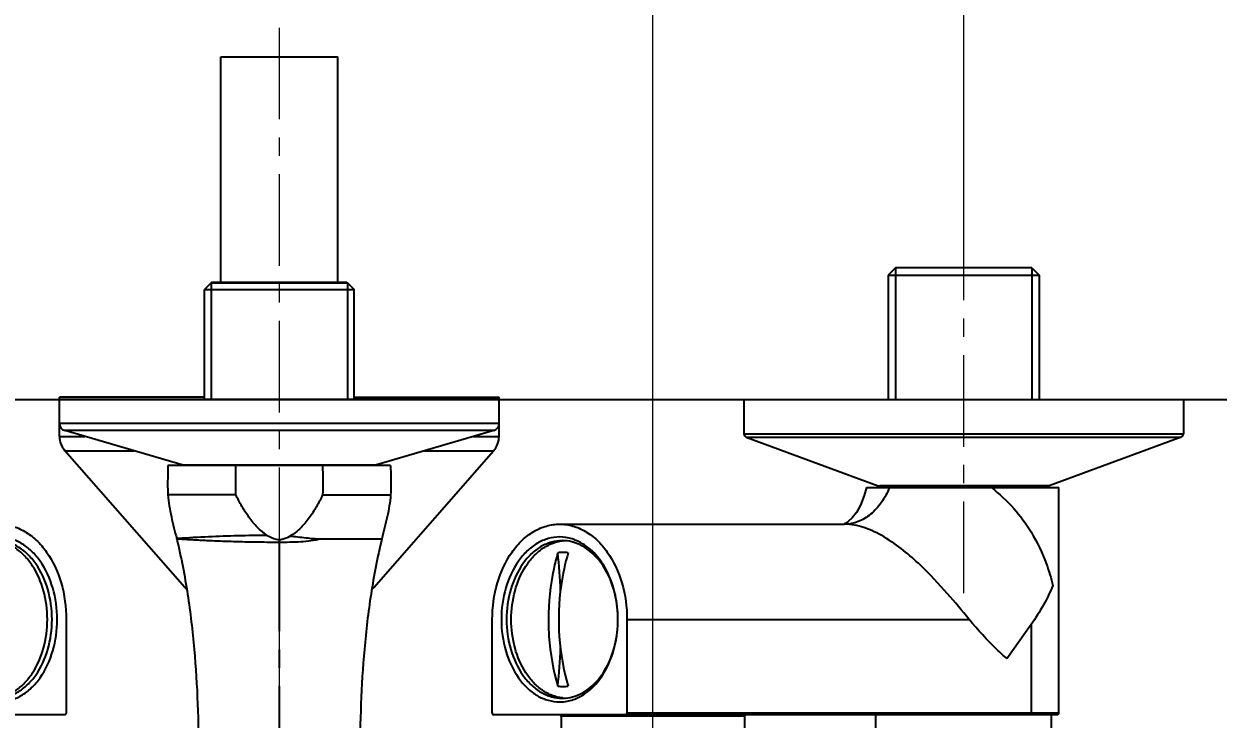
# Model space of a CAD drawing. Extents: x 0 to 1580, y 0 to 1158.
# Drawn here: x 413.4 to 576.4, y 947.6 to 1042.5 of the extents above; entities that cross this region are included whole.
import ezdxf

# ---------------------------------------------------------------- set-up
doc = ezdxf.new("R2010")
doc.units = 0
doc.header["$LTSCALE"] = 10
doc.header["$MEASUREMENT"] = 0
doc.header["$PDMODE"] = 3
doc.header["$PDSIZE"] = -10
doc.linetypes.add('CENTER', pattern=[2, 1.25, -0.25, 0.25, -0.25])
doc.layers.get('0').update_dxf_attribs({"linetype": 'CONTINUOUS'})
doc.layers.get('DEFPOINTS').update_dxf_attribs({"linetype": 'CONTINUOUS'})
doc.layers.add('DEF_LAYER_ASSEM_MEMBER', color=7, linetype='CONTINUOUS')
doc.styles.add('Daelim Dimension', font='')
doc.styles.get('Daelim Dimension').set_extended_font_data('NanumGothic')
doc.dimstyles.new('DEFAULT', dxfattribs={"dimscale": 2, "dimtxt": 2, "dimasz": 2, "dimexe": 0, "dimexo": 2, "dimgap": 1, "dimtad": 1, "dimdec": 1, "dimzin": 9, "dimdsep": 46, "dimtxsty": 'Daelim Dimension', "dimcen": 0.5, "dimclrd": 252, "dimclre": 252, "dimclrt": 3, "dimadec": 1, "dimazin": 0, "dimtfac": 1, "dimtdec": 1, "dimtix": 1, "dimtmove": 0, "dimatfit": 3, "dimfxl": 1, "dimtolj": 1, "dimtzin": 1, "dimlwd": 9, "dimlwe": 9, "dimarcsym": 0})

# ---------------------------------------------------------------- blocks, each defined once
blk = doc.blocks.new('*D0')
at = {"color": 5, "lineweight": 9, "ltscale": 0.5, "transparency": 16777216}
for p, q in [((354.8472062307578, 1019.230242302474), (354.8472062307578, 1075.654991657411)), ((537.7000199731579, 1075.654991657411), (358.8472062307578, 1075.654991657411)), ((541.7000199731579, 1007.361468362474), (541.7000199731579, 1075.654991657411))]:
    blk.add_line(p, q, dxfattribs=at)
at = {"color": 5, "ltscale": 0.5, "transparency": 16777216}
for points in [[(358.8472062307578, 1076.321658324078), (358.8472062307578, 1074.988324990744), (354.8472062307578, 1075.654991657411)], [(537.7000199731579, 1076.321658324078), (537.7000199731579, 1074.988324990744), (541.7000199731579, 1075.654991657411)]]:
    blk.add_solid(points, dxfattribs=at)
at = {"layer": 'DEFPOINTS', "color": 0, "ltscale": 0.5, "transparency": 16777216}
for p in [(354.8472062307578, 1075.654991657411), (354.8472062307578, 1015.230242302474), (541.7000199731579, 1003.361468362474)]:
    blk.add_point(p, dxfattribs=at)
at = {"color": 7, "ltscale": 0.5, "transparency": 16777216, "insert": (448.2736131019578, 1083.098482358412), "char_height": 10, "attachment_point": 5, "style": 'Daelim Dimension'}
blk.add_mtext('\\A1;150~210', dxfattribs=at)
blk = doc.blocks.new('*D1')
at = {"color": 5, "lineweight": 9, "ltscale": 0.5, "transparency": 16777216}
for p, q in [((397.2736131019578, 950.4302423024737), (397.2736131019578, 1053.837817133176)), ((499.2736131019578, 946.4302423024737), (499.2736131019578, 1053.837817133176)), ((401.2736131019578, 1051.837817133176), (495.2736131019578, 1051.837817133176))]:
    blk.add_line(p, q, dxfattribs=at)
at = {"color": 5, "ltscale": 0.5, "transparency": 16777216}
for points in [[(401.2736131019578, 1052.504483799843), (401.2736131019578, 1051.17115046651), (397.2736131019578, 1051.837817133176)], [(495.2736131019578, 1052.504483799843), (495.2736131019578, 1051.17115046651), (499.2736131019578, 1051.837817133176)]]:
    blk.add_solid(points, dxfattribs=at)
at = {"layer": 'DEFPOINTS', "color": 0, "ltscale": 0.5, "transparency": 16777216}
for p in [(499.2736131019578, 1051.837817133176), (397.2736131019578, 946.4302423024737), (499.2736131019578, 942.4302423024737)]:
    blk.add_point(p, dxfattribs=at)
at = {"color": 7, "ltscale": 0.5, "transparency": 16777216, "insert": (448.2736131019578, 1064.681880080244), "char_height": 10, "attachment_point": 2, "style": 'Daelim Dimension'}
blk.add_mtext('\\A1;102', dxfattribs=at)

msp = doc.modelspace()

# ---------------------------------------------------------------- linework, layer by layer
at = {"ltscale": 0.5}
msp.add_line((254.7943992439682, 991.2302423024737), (994.7158167211583, 991.2302423024737), dxfattribs=at)
at = {"layer": 'DEF_LAYER_ASSEM_MEMBER', "color": 1, "linetype": 'CENTER', "lineweight": 5}
for p, q in [((448.2736131019578, 1041.980242302473), (448.2736131019578, 883.2302141868738)), ((541.7000199731579, 964.8044903978739), (541.7000199731579, 1015.230242302474))]:
    msp.add_line(p, q, dxfattribs=at)
at = {"layer": 'DEF_LAYER_ASSEM_MEMBER', "color": 7, "linetype": 'Continuous'}
for p, q in [((440.2736131019578, 1007.230242302474), (440.2736131019578, 1037.980242302474)), ((440.2736131019578, 1037.980242302474), (456.2736131019578, 1037.980242302474)), ((456.2736131019578, 1007.230242302474), (456.2736131019578, 1037.980242302474)), ((532.4000199731581, 1009.230242302474), (531.4000199731581, 1008.230242302474)), ((551.000019973158, 1009.230242302474), (532.4000199731581, 1009.230242302474)), ((551.000019973158, 1009.230242302474), (552.000019973158, 1008.230242302474)), ((531.4000199731581, 1008.230242302474), (531.4000199731581, 991.2302423024737)), ((531.4000199731581, 1008.230242302474), (552.000019973158, 1008.230242302474)), ((552.000019973158, 1008.230242302474), (552.000019973158, 991.2302423024737)), ((439.0736131082581, 1007.230242308774), (438.0736131089579, 1006.230242309474)), ((438.073613101958, 991.2302423024737), (438.073613101958, 1006.230242302474)), ((438.073613101958, 1006.230242302474), (458.4736131019581, 1006.230242302474)), ((457.573613101958, 1007.130242302474), (438.9736131019581, 1007.130242302474)), ((439.0736131024578, 1007.230242302474), (457.4736131013578, 1007.230242302474)), ((457.4736130979582, 1007.230242306374), (458.473613097558, 1006.230242306874)), ((458.4736131019581, 991.2302423024737), (458.4736131019581, 1006.230242302474)), ((418.2736131019578, 986.2103999228739), (418.2736131019578, 991.5802423024738)), ((438.073613101958, 991.5802423024738), (418.2736131019578, 991.5802423024738)), ((478.2736131019578, 991.2302423024737), (418.2736131019578, 991.2302423024737)), ((458.4736131019581, 991.5802423024738), (478.2736131019578, 991.5802423024738)), ((478.2736131019578, 986.2103999228739), (478.2736131019578, 991.5802423024738)), ((511.7000199731579, 991.2302423024737), (511.7000199731579, 986.5788859006739)), ((511.7000711893579, 991.2302423024737), (571.6999687569578, 991.2302423024737)), ((571.7000199731579, 991.2302423024737), (571.7000199731579, 986.5788859006739)), ((435.135455807258, 982.2708768008738), (418.9914467779581, 987.0191147506739)), ((477.555779425958, 987.0191147506739), (461.411770396558, 982.2708768008738)), ((512.0271672936578, 986.109714342274), (530.0271672936578, 979.4781353948738)), ((571.3728726525578, 986.109714342274), (553.3728726525578, 979.4781353948738)), ((435.3774796084581, 965.6008387810737), (419.0192924326579, 984.2309963979737)), ((461.169746595358, 965.6008387810737), (477.5279337711581, 984.2309963979737)), ((463.4736130958581, 982.2302423024737), (433.073613107958, 982.2302423024737)), ((442.3541567453581, 978.2302423073738), (433.073613101958, 978.2302423460737)), ((454.1930694585581, 978.2302423073738), (463.4736131019581, 978.2302423460737)), ((528.4397680895581, 979.2302423024737), (554.6998768763578, 979.2302423024737)), ((530.0271672936578, 979.4781353948738), (530.2000199731579, 979.4473069532737)), ((553.1562590011581, 979.4473069532737), (530.243780945058, 979.4473069532737)), ((531.4000199731581, 979.4473069532737), (531.4000199731581, 979.2302423024737)), ((552.000019973158, 979.4473069532737), (552.000019973158, 979.2302423024737)), ((553.3728726525578, 979.4781353948738), (553.2000199731579, 979.4473069532737)), ((554.7000199731579, 948.4302423024737), (554.7000199731579, 979.2302423024737)), ((486.5456910405578, 974.2302423024737), (525.436565175858, 974.2302423024737)), ((525.4387476040579, 974.2302386996737), (525.436565376458, 974.2302382299738)), ((525.5112312213578, 974.2991301041736), (525.446929019758, 974.2700330322739)), ((453.9725876210578, 972.2302370102736), (462.2736131019578, 972.2302423024737)), ((419.1939233186581, 961.2302423024737), (419.1939233186581, 948.4302423024737)), ((477.353302885158, 948.4302423024737), (477.353302885158, 961.2302423024737)), ((495.7380791959577, 961.2302423024737), (495.7380791959577, 948.4302423024737)), ((419.0525019624579, 948.2302423024737), (342.0474030225578, 948.2302423024737)), ((554.4998231792579, 948.2302423024737), (477.4947242413577, 948.2302423024737)), ((486.7736131019578, 948.0302423024737), (486.7736131019578, 940.7302423024737)), ((511.7736131019578, 948.0302423024737), (511.7736131019578, 940.7302423024737)), ((529.7000199731579, 944.2302423024737), (529.7000199731579, 948.2302423024737)), ((553.7000199731579, 944.2302423024737), (553.7000199731579, 948.2302423024737))]:
    msp.add_line(p, q, dxfattribs=at)
at = {"layer": 'DEF_LAYER_ASSEM_MEMBER', "color": 2, "linetype": 'Continuous'}
for p, q in [((532.4000199731581, 1009.230242302474), (532.4000199731581, 991.2302423024737)), ((551.000019973158, 1009.230242302474), (551.000019973158, 991.2302423024737)), ((438.9736131019581, 1007.130242302474), (438.9736131019581, 991.2302423024737)), ((457.573613101958, 1007.130242302474), (457.573613101958, 991.2302423024737))]:
    msp.add_line(p, q, dxfattribs=at)
at = {"layer": 'DEF_LAYER_ASSEM_MEMBER', "color": 9, "linetype": 'Continuous'}
for p, q in [((478.2736131019578, 987.9784802522738), (418.2736131019578, 987.9784802522738)), ((477.555779425958, 987.0191147506739), (418.9914467779581, 987.0191147506739)), ((511.7000199731579, 986.5788859006739), (571.7000199731579, 986.5788859006739)), ((418.273613103258, 986.2103999229737), (421.7410772095577, 986.2103999178737)), ((474.806148948358, 986.2103999043738), (478.2736131005577, 986.2103999229737)), ((512.0271672936578, 986.109714342274), (571.3728726525578, 986.109714342274)), ((419.0192924336579, 984.2309963982736), (428.4710495193581, 984.2309962973738)), ((468.0761763448577, 984.2309961974738), (477.5279337701577, 984.2309963982736)), ((461.411770396558, 982.2708768008738), (435.135455807258, 982.2708768008738)), ((530.0271672936578, 979.4781353948738), (553.3728726525578, 979.4781353948738)), ((525.451635209758, 974.2302605991738), (525.4387476040579, 974.2302386996737)), ((434.4637088415579, 972.2662132260737), (434.2681288088579, 972.2526463092738)), ((435.3774796075577, 965.6008387821737), (435.5325912892577, 965.6008387812738)), ((461.0142898746581, 965.6008387757738), (461.1697465962579, 965.6008387821737)), ((495.7380791959577, 961.2302423024737), (542.4540954413578, 961.2302423024737)), ((550.8924081285577, 960.5231193468737), (547.6068799410577, 955.8766808246737)), ((550.8924081285577, 960.5231193468737), (550.8924081285577, 948.4302423024737)), ((511.7736131019578, 948.0302423024737), (486.7736131019578, 948.0302423024737)), ((554.7000199731579, 948.4302423024737), (495.7380791959577, 948.4302423024737))]:
    msp.add_line(p, q, dxfattribs=at)
at = {"layer": 'DEF_LAYER_ASSEM_MEMBER', "color": 1, "linetype": 'CENTER'}
msp.add_line((448.2736130677577, 972.1472000856738), (448.2736131019578, 880.7426901436738), dxfattribs=at)
at = {"layer": 'DEF_LAYER_ASSEM_MEMBER', "color": 7, "linetype": 'Continuous'}
msp.add_lwpolyline([(528.4381077160579, 979.2302423024737), (528.1351284771581, 978.1203185061738), (527.6144350401578, 976.8295319158738), (527.0455975726582, 975.8231646862737), (526.486172335658, 975.0900767323737), (525.939458384858, 974.5722409164739), (525.5112312213578, 974.2991301041736)], dxfattribs=at)
for centre, radius, start, end in [((419.2736131019578, 987.9784802522738), 1, 180, 253.6104596661971), ((477.2736131019578, 987.9784802522738), 1, 286.3895403338029, 0), ((512.2000199731579, 986.5788859006739), 0.5, 180, 249.7751405687989), ((571.2000199731579, 986.5788859006739), 0.5, 290.2248594312011, 0), ((421.2736131019578, 986.2103999243739), 3, 180, 221.2847110650008), ((475.2736131019578, 986.2103999243739), 3, 318.7152889349992, 0), ((424.5552401554578, 969.8736830439739), 10.000001569, 13.49792714460154, 13.76243626430175), ((487.5394888213577, 966.5754828860738), 5.4048587492, 92.94079742089482, 96.62413238119613), ((486.8088034007578, 966.1906751870738), 5.800535694600001, 71.24480866829452, 71.75345810820338), ((487.0030014276581, 964.3400691636739), 6.033309870399999, 89.9869826304949, 96.67791312670045), ((396.1176416226581, 961.2524104307738), 90.6397123025, 2.458061634901085, 5.749376646199159), ((487.0016609446579, 964.1265449485738), 6.246834518200001, 83.4373013242947, 89.97513270919595), ((437.6318002821581, 967.5802423024738), 3, 221.2847109381009, 226.1719196553954), ((458.915425921758, 967.5802423024738), 3, 313.8159908959007, 318.715289061899), ((478.6176619555581, 961.2301382193737), 15.8829803736, 0.0003712517000075826, 2.975971496199857), ((478.6915496742577, 961.2277796383737), 15.8090928463, 352.9169024132003, 0.00892102559959577), ((479.0027436665578, 961.1933403229737), 15.4960276753, 352.3526569596016, 352.9013862537003), ((396.328266553558, 961.1929626496737), 90.42863327010001, 354.246780989999, 357.5457809231993), ((487.0030014276581, 958.1204154412737), 6.033309870399999, 263.3220868732996, 270.0130173695051), ((487.0016609446579, 958.3339396564738), 6.2468345183, 270.0248672908041, 276.5626986757053), ((487.5394888201581, 955.8850017063737), 5.4048587367, 263.3758676162988, 267.0592039509934), ((486.808803366358, 956.2698095143737), 5.8005357969, 288.2465420057049, 288.7551914170056), ((486.573613101958, 948.0302423024737), 0.2, 0, 90), ((511.9736131019581, 948.0302423024737), 0.2, 90, 180), ((554.500019973158, 948.4302423024737), 0.2, 270, 0)]:
    msp.add_arc(centre, radius, start, end, dxfattribs=at)
for points, start_tangent, end_tangent in [([(433.073613101958, 982.2302423024737), (433.0607397317581, 981.2242717930737), (433.073613101958, 978.2302423460737)], (0, -1), (0.06871240048284505, -0.9976365099673755)), ([(442.3541567453581, 978.2302423073738), (442.3541567429579, 982.2302423024737)], (-0.02837365953473081, 0.9995973866735582), (2.754575003432769e-06, 0.9999999999962063)), ([(454.1930694608582, 982.2302423024737), (454.1930694585581, 978.2302423073738)], (2.754575003432769e-06, -0.9999999999962063), (-0.02837365953473081, -0.9995973866735582)), ([(463.4736131019581, 982.2302423024737), (463.486486472058, 981.2242717930737), (463.4736131019581, 978.2302423460737)], (0, -1), (-0.06871240048284505, -0.9976365099673755)), ([(433.073613101958, 978.2302423460737), (433.5393491614577, 975.2534052675737), (434.2681288081581, 972.2526463487739)], (0.07065458195709245, -0.9975008421292028), (0.2378964270192171, -0.9712905281178699)), ([(446.6409716526578, 972.7032175586739), (445.264029171658, 973.8107347793737), (444.1330430373578, 975.1725007239738), (443.170506357058, 976.6588113032738), (442.3541567453581, 978.2302423073738)], (-0.866911060151183, 0.4984628509603822), (-0.4180881296465463, 0.9084064706113957)), ([(454.1930694585581, 978.2302423073738), (453.3519626371581, 976.6162873230737), (452.3562121372579, 975.0929789653737), (451.1794544799577, 973.7058140129739), (449.7335277566581, 972.6090128137737)], (-0.418088129651781, -0.9084064706089866), (-0.8888122351699812, -0.4582715468061944)), ([(463.4736131019581, 978.2302423460737), (463.0054136852577, 975.2422341778738), (462.2736131019578, 972.2302423024737)], (-0.07065458196783296, -0.997500842128442), (-0.2376427088081427, -0.9713526357355131)), ([(410.0015351632578, 974.2302024522739), (411.794876385658, 973.9804130007738), (413.519301364458, 973.2406430835738), (415.1085420619579, 972.0393224469738), (416.5015251164577, 970.4226103249737), (418.4941899243577, 966.2050981713737), (419.1939233186581, 961.2302423024737)], (1, 0), (0, -1)), ([(477.353302885158, 961.2302423025737), (478.053036279558, 966.2050981714738), (480.0457010874579, 970.4226103249737), (481.4386841418582, 972.0393224470738), (483.0279248394581, 973.2406430835738), (484.7523498181581, 973.9804130007738), (486.5456910405578, 974.2302024522739)], (0, 1), (1, 0)), ([(486.5456910405578, 974.2302024522739), (488.339032262958, 973.9804130007738), (490.063457241758, 973.2406430835738), (491.6526979392579, 972.0393224469738), (493.0456809936577, 970.4226103249737), (495.0383458016577, 966.2050981713737), (495.7380791959577, 961.2302423024737)], (1, 0), (0, -1)), ([(409.6312177738578, 950.5162243626737), (411.023496403358, 950.8636046212737), (412.345382135858, 951.5692813652738), (413.5517762051577, 952.6086524586738), (414.601677412858, 953.9457564313736), (416.0922421980581, 957.3202223469737), (416.6129835673578, 961.2302423024737), (416.0922421980581, 965.1402622579737), (414.601677412858, 968.5147281735738), (413.5517762051577, 969.8518321462739), (412.345382135858, 970.8912032396738), (411.023496403358, 971.596879983674), (409.6312177738578, 971.9442602422739)], (0.9933323094954319, 0.1152862650642804), (-0.9933323094954319, 0.1152862650642804)), ([(409.6479817726577, 950.4802423024737), (411.1309402407578, 950.6868003119737), (412.5569098237579, 951.2985367710737), (413.8710914075577, 952.2919432375738), (415.022981241058, 953.6288436555737), (416.6707575345581, 957.1163948095739), (417.249379670458, 961.2302422994737), (416.6707575361579, 965.3440897898738), (415.022981245058, 968.8316409437737), (413.8710914129579, 970.1685413621738), (412.5569098296578, 971.1619478304738), (411.1309402440579, 971.7736842918737), (409.6479817726577, 971.9802423024737)], (1, 0), (-1, 0)), ([(410.0015351632578, 949.9802423024737), (411.5534684379577, 950.1964076593738), (413.0457621948581, 950.8365969796737), (414.4210685059579, 951.8762084010737), (415.6265346079581, 953.2752902316738), (417.3509516583581, 956.9250530659738), (417.9564864516578, 961.2302422979737), (417.3509516606578, 965.5354315309737), (415.6265346133578, 969.1851943656739), (414.4210685130579, 970.5842761970739), (413.0457622020581, 971.6238876211739), (411.5534684414579, 972.2640769444738), (410.0015351632578, 972.4802423024737)], (0.9999999999999991, -4.377802091237983e-08), (-0.9999999999999991, -4.429301761416183e-08)), ([(434.279007867658, 972.2077810689739), (435.7553385452579, 964.6695232433738), (436.657803973158, 957.1599537266736), (437.2736131019578, 942.2302423024737)], (0.2334099009196298, -0.9723784336114664), (0.002501414652350023, -0.9999968714574747)), ([(446.6409716526578, 972.7032175586739), (447.8403154452581, 972.1943462662737), (448.2736130677577, 972.1472000856738)], (0.8669256231459849, -0.4984375225973123), (0.9999999948673115, 0.0001013181966237463)), ([(448.2736130677577, 972.1472000856738), (448.658468881858, 972.1847438596737), (449.7335277566581, 972.6090128137737)], (0.9999999444426938, 0.0003333385805902768), (0.8764404926184922, 0.4815101898180917)), ([(449.7335277566581, 972.6090128137737), (451.8949673804577, 972.3744503439739), (453.9725876210578, 972.2302370102736)], (0.9962110590813394, -0.08696853318319378), (0.9999998091513707, 0.0006178164955960635)), ([(462.2736131019578, 972.2302423024737), (460.7944867837577, 964.6863060943738), (459.8904117716579, 957.1710989935737), (459.2736131019578, 942.2302423024737)], (-0.2336691759738658, -0.9723161606183941), (-0.002501414650123456, -0.9999968714574803)), ([(486.5456910405578, 972.4802423024737), (484.9937577658579, 972.2640769455736), (483.5014640090581, 971.6238876252737), (482.1261576979578, 970.5842762038737), (480.920691595858, 969.1851943732738), (479.196274545558, 965.5354315389739), (478.5907397522578, 961.2302423069737), (479.1962745431579, 956.9250530739739), (480.9206915904579, 953.2752902392738), (482.1261576907577, 951.8762084078737), (483.501464001858, 950.8365969837737), (484.9937577623577, 950.1964076604738), (486.5456910405578, 949.9802423024737)], (-0.9999999999999991, 4.377802091237983e-08), (0.9999999999999991, 4.429301761416183e-08)), ([(486.899244431158, 971.9802423024737), (485.4162859630578, 971.7736842929737), (483.9903163800577, 971.1619478338737), (482.6761347962579, 970.1685413673738), (481.5242449628577, 968.8316409493737), (479.876468669258, 965.3440897952737), (479.2978465333581, 961.2302423054737), (479.8764686676577, 957.1163948150738), (481.5242449587577, 953.6288436611737), (482.6761347909578, 952.2919432427736), (483.9903163741578, 951.2985367743738), (485.4162859597582, 950.6868003130737), (486.899244431158, 950.4802423024737)], (-1, 0), (1, 0)), ([(486.9160084300579, 950.5162243626737), (485.5237298004581, 950.8636046212737), (484.2018440679581, 951.5692813652738), (482.9954499986579, 952.6086524586738), (481.9455487909581, 953.9457564313736), (480.454984005758, 957.3202223469737), (479.9342426364578, 961.2302423024737), (480.454984005758, 965.1402622579737), (481.9455487909581, 968.5147281735738), (482.9954499986579, 969.8518321462739), (484.2018440679581, 970.8912032396738), (485.5237298004581, 971.596879983674), (486.9160084300579, 971.9442602422739)], (-0.9933323094958451, 0.1152862650607207), (0.9933323094958451, 0.1152862650607207)), ([(488.8126581409579, 972.0137586878739), (488.2563255950581, 972.2170623677737), (486.5456910405578, 972.4802423024737)], (-0.921826921658163, 0.3876017627749322), (-0.9999999999999991, -4.429469640723656e-08)), ([(488.6249887516578, 971.6995484942738), (488.1983764139577, 971.8220482180736), (486.899244431158, 971.9802423024737)], (-0.9497190967090634, 0.3131032375209824), (-1, 0)), ([(488.6738221627579, 950.7772763628739), (489.8769557645578, 951.3393958248737), (490.9974323312581, 952.1764028133737), (492.8687231467579, 954.5749980521737), (494.0810692157579, 957.7082195749738), (494.5006423288578, 961.2302423074736), (494.0810692134578, 964.7522650396738), (492.868723142758, 967.8854865598737), (490.9974323271581, 970.2840817950739), (489.8769557600581, 971.1210887829739), (488.6738221560581, 971.6832082443736)], (0.9469020866959323, 0.3215220648896266), (-0.9469020871808375, 0.3215220634615513)), ([(494.4792224689581, 962.0547372920737), (493.9464511441579, 965.3557600112738), (492.743247979558, 968.2830473159738), (490.9786942676578, 970.5715201528737), (488.8126581409579, 972.0137586878739)], (-0.05191935149349507, 0.9986512809487079), (-0.9218269216604411, 0.3876017627695146)), ([(486.301400659258, 970.3324463508736), (485.7375781400578, 968.1367816883737), (485.0030353581578, 961.2298570812738)], (-0.285049990270867, -0.9585126514796656), (1.159605078058704e-05, -0.9999999999327658)), ([(487.7156142216577, 970.3324463508736), (486.745070968358, 965.8729803518738), (486.4994077041579, 958.8973285447739), (487.7156142216577, 952.1280382540738)], (-0.2850499902731873, -0.9585126514789755), (0.2850499902731873, -0.9585126514789755)), ([(485.0030353581578, 961.2298570812738), (485.0852144305577, 958.8970412259737), (486.301400659258, 952.1280382540738)], (1.159604981162361e-05, -0.9999999999327659), (0.2850499902811086, -0.9585126514766197)), ([(488.812658084958, 950.4467258934737), (490.7881090215578, 951.7136287365738), (492.4482090715578, 953.6881978330737), (493.6694159364579, 956.2235685266737), (494.3609484241579, 959.1312005760738)], (0.92182692547447, 0.3876017536986721), (0.1330791249613486, 0.9911054164414207)), ([(486.5456910405578, 949.9802423024737), (487.1194455522582, 950.0096236095737), (488.812658084958, 950.4467258934737)], (0.999999999999999, -4.377530132732323e-08), (0.9218269254769266, 0.3876017536928295)), ([(486.899244431158, 950.4802423024737), (487.3338285837581, 950.4978854299736), (488.6249887603581, 950.7609361135737)], (1, 0), (0.9497190960840152, 0.3131032394169076)), ([(419.0525019624579, 948.2302423024737), (419.1525148095579, 948.2888027777738), (419.1939233186581, 948.4302423024737)], (1, 0), (0, 1)), ([(477.353302885158, 948.4302423024737), (477.3947113943577, 948.2888027777738), (477.4947242413577, 948.2302423024737)], (0, -1), (1, 0)), ([(495.5966578397579, 948.2302423024737), (495.6966706867579, 948.2888027777738), (495.7380791959577, 948.4302423024737)], (1, 0), (0, 1))]:
    msp.add_spline(points, degree=3, dxfattribs=dict(at, start_tangent=start_tangent, end_tangent=end_tangent))
at = {"layer": 'DEF_LAYER_ASSEM_MEMBER', "color": 9, "linetype": 'Continuous'}
for points, start_tangent, end_tangent in [([(531.5616266464581, 979.2302423164738), (530.4395030089581, 977.1633300473738), (528.9792913060578, 975.5739859328737), (527.2782158219579, 974.5728379370737), (525.451635209758, 974.2302605991738)], (-0.3785603074585339, -0.9255766276310677), (-0.9999955943009788, -0.002968396643360761)), ([(545.4781914848577, 979.2302423024737), (548.5236735236581, 976.3676475524737), (550.8924081285577, 973.1634649787738)], (0.7862743401319656, -0.6178775461610837), (0.5248032032254505, -0.8512235886559456)), ([(542.4542672505577, 961.2305242060738), (539.494752658858, 964.7420804144738), (535.7903466534581, 968.6269342502737), (533.4623728379579, 970.6586605120738), (530.8344392097579, 972.4833083369738), (528.0727922319579, 973.7671961360738), (525.4368152597581, 974.2302382361738)], (-0.6329644328562386, 0.774180874692071), (-0.999999999963203, 8.578709695371016e-06)), ([(448.2736131019578, 971.7436454320739), (445.5488050470581, 971.7618283260738), (442.9297692554578, 971.8124650532739), (440.5158940789579, 971.8872663119737), (439.4146190389579, 971.9303307430737), (438.3977577041578, 971.9751415363737), (437.4748470331579, 972.0200268510737), (436.654823103258, 972.0633098754738), (435.9457348348578, 972.1033775859737), (435.3547962004577, 972.1386811618738), (435.1056207826578, 972.1540834241737), (434.888259477058, 972.1677661986739), (434.703252474158, 972.1796109463737), (434.5511273334578, 972.1895025007736), (434.432389870658, 972.1973296798737), (434.347337174258, 972.2030195452737), (434.317499180258, 972.2050468383736), (434.2961500059578, 972.2065204727737), (434.2833120891578, 972.2074340243737), (434.279007867658, 972.2077810689739)], (-0.9999999999980279, -1.985972022228313e-06), (-0.4363195447410477, 0.8997917841795205)), ([(446.6407331965579, 972.7033838546738), (438.608652849658, 972.4947676212737), (434.4637088415579, 972.2662132260737)], (-0.9999699025116064, -0.007758483803448827), (-0.9977198009863828, -0.0674922122892176)), ([(453.9724597935578, 972.2302369558736), (451.1960943549579, 971.8068750741736), (448.2736131019578, 971.7436454320739)], (-0.9611518729723364, -0.2760200664476583), (-0.9999999953518472, 9.641735232995679e-05)), ([(550.8924950851579, 973.1635185306739), (552.994024830658, 968.7794798244736), (553.8622565314581, 965.8766076923737)], (0.5221839591290101, -0.8528328750865275), (0.2328671314771913, -0.9725085598993896)), ([(553.8623021985577, 965.8766572978739), (552.6058195252581, 963.2314532144737), (550.8924982361577, 960.5230847777736)], (-0.3613654662077771, -0.932424259568806), (-0.5765130085427441, -0.8170879701604924)), ([(547.6068799410577, 955.8766808246737), (546.2627173613578, 957.1042566104738), (542.4540954413578, 961.2302423024737)], (-0.753235137036618, 0.6577513423273473), (-0.6318551314670632, 0.7750865066808609)), ([(550.7509867722579, 948.2302423024737), (550.8509996193579, 948.2888027777738), (550.8924081285577, 948.4302423024737)], (1, 0), (0, 1))]:
    msp.add_spline(points, degree=3, dxfattribs=dict(at, start_tangent=start_tangent, end_tangent=end_tangent))

# ---------------------------------------------------------------- dimensions: what is measured, and where the dimension line sits
at = {"color": 5, "ltscale": 0.5}
dim = msp.add_linear_dim(base=(354.8472062307578, 1075.654991657411), p1=(541.7000199731579, 1003.361468362474), p2=(354.8472062307578, 1015.230242302474), text='150~210', dimstyle='DEFAULT', override={"dimtxt": 5, "dimclrd": 5, "dimclre": 5, "dimclrt": 7}, dxfattribs=at)
dim.commit()
dim.dimension.update_dxf_attribs({"geometry": '*D0', "text_midpoint": (448.2736131019578, 1075.654991657411), "dimtype": 160})
dim = msp.add_linear_dim(base=(499.2736131019578, 1051.837817133176), p1=(397.2736131019578, 946.4302423024737), p2=(499.2736131019578, 942.4302423024737), dimstyle='DEFAULT', override={"dimtxt": 5, "dimexe": 1, "dimclrd": 5, "dimclre": 5, "dimclrt": 7}, dxfattribs=at)
dim.commit()
dim.dimension.update_dxf_attribs({"geometry": '*D1', "text_midpoint": (448.2736131019578, 1051.837817133176), "dimtype": 160})

doc.saveas('drawing.dxf')
